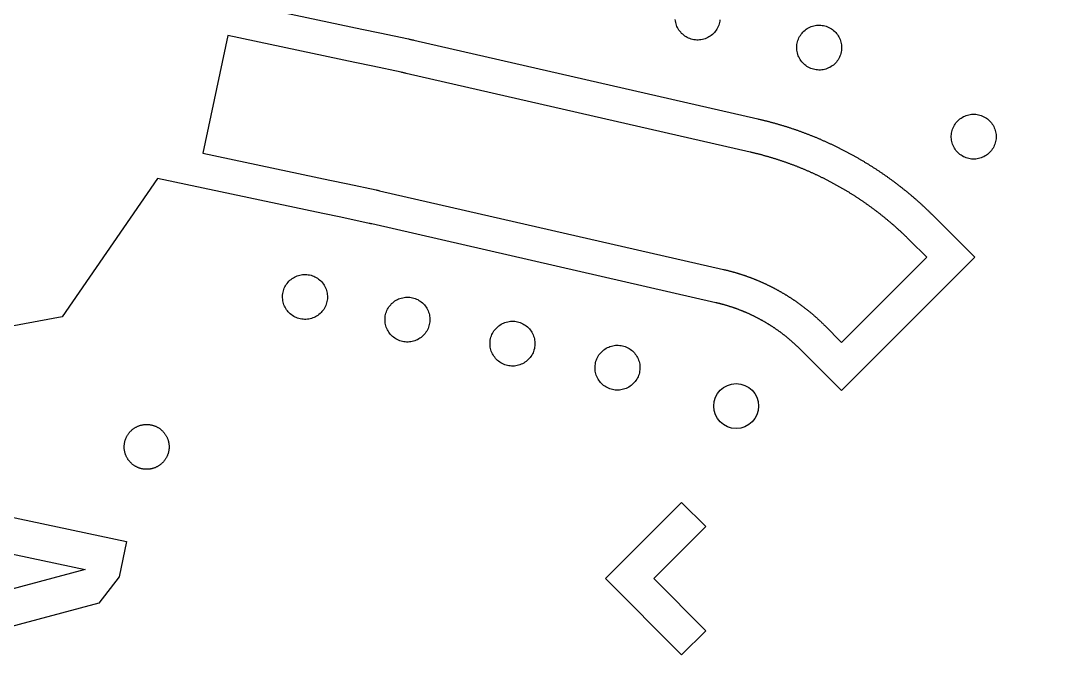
# Model space of a CAD drawing. Extents: x -16500 to 16500, y -16500 to 38576.
# Drawn here: x -10753 to -5028, y -478 to 3108 of the extents above; entities that cross this region are included whole.
import ezdxf

# ---------------------------------------------------------------- set-up
doc = ezdxf.new("R2010")
doc.units = 0
doc.header["$MEASUREMENT"] = 0
doc.layers.add('Top', color=1, linetype='Continuous')
doc.layers.add('Vias', color=60, linetype='Continuous')

msp = doc.modelspace()

# ---------------------------------------------------------------- linework, layer by layer
at = {"layer": 'Top', "linetype": 'Continuous'}
for points in [[(-5291.342, 9164.874), (-8626.704, 12500.234), (-12500.234, 8626.703), (-9290.551, 5417.021), (-13700.786, 6354.445), (-14839.727, 996.153), (-10392.695, 50.907), (-14945.686, -1169.063), (-13527.876, -6460.405), (-9164.874, -5291.342), (-12500.235, -8626.702), (-8626.705, -12500.234), (-5417.021, -9290.551), (-6354.445, -13700.786), (-996.153, -14839.727), (-50.907, -10392.695)], [(-5040.676, 9002.117), (-5233.862, 8950.353), (-5417.146, 9007.834), (-8626.704, 12217.392), (-12217.392, 8626.703), (-9007.833, 5417.146), (-9106.927, 5173.522), (-13546.739, 6117.234), (-14602.515, 1150.2), (-10162.703, 206.489), (-10204.285, 10.859), (-10316.4, -135.705), (-14700.737, -1310.485), (-13386.454, -6215.456), (-9002.117, -5040.676), (-8950.353, -5233.862), (-9007.834, -5417.145), (-12217.392, -8626.702), (-8626.704, -12217.391), (-5417.146, -9007.834), (-5173.522, -9106.927), (-6117.234, -13546.739), (-1150.2, -14602.515), (-206.489, -10162.703)]]:
    msp.add_lwpolyline(points, dxfattribs=at)
at = {"layer": 'Top'}
for points in [[(-11182.356, 5028.867), (-9942.284, 4176.589), (-9771.628, 3255.815), (-8851.717, 3060.282)], [(-8851.717, 3060.281), (-8751.717, 3039.026), (-8593.112, 3005.313), (-8589.267, 3004.492), (-8585.424, 3003.663), (-8581.582, 3002.827), (-8577.742, 3001.984), (-8573.904, 3001.133), (-8570.067, 3000.274), (-8566.232, 2999.408), (-8562.398, 2998.535), (-6646.327, 2560.049), (-6642.405, 2559.148), (-6638.484, 2558.238), (-6634.566, 2557.321), (-6630.649, 2556.396), (-6626.735, 2555.463), (-6622.822, 2554.523), (-6618.911, 2553.574), (-6615.002, 2552.618), (-6611.094, 2551.654), (-6607.189, 2550.683), (-6603.286, 2549.703), (-6599.384, 2548.716), (-6595.485, 2547.721), (-6591.588, 2546.719), (-6587.692, 2545.708), (-6583.799, 2544.69), (-6579.907, 2543.664), (-6576.018, 2542.631), (-6572.131, 2541.589), (-6568.246, 2540.54), (-6564.362, 2539.483), (-6560.481, 2538.419), (-6556.603, 2537.347), (-6552.726, 2536.267), (-6548.851, 2535.179), (-6544.979, 2534.084), (-6541.109, 2532.981), (-6537.241, 2531.87), (-6533.375, 2530.752), (-6529.511, 2529.626), (-6525.65, 2528.492), (-6521.791, 2527.351), (-6517.934, 2526.202), (-6514.08, 2525.045), (-6510.227, 2523.88), (-6506.377, 2522.708), (-6502.53, 2521.529), (-6498.685, 2520.341), (-6494.842, 2519.146), (-6491.001, 2517.944), (-6487.163, 2516.734), (-6483.328, 2515.516), (-6479.495, 2514.29), (-6475.664, 2513.057), (-6471.835, 2511.816), (-6468.01, 2510.568), (-6464.186, 2509.312), (-6460.365, 2508.049), (-6456.547, 2506.778), (-6452.731, 2505.499), (-6448.918, 2504.213), (-6445.107, 2502.919), (-6441.299, 2501.617), (-6437.494, 2500.308), (-6433.691, 2498.992), (-6429.891, 2497.668), (-6426.093, 2496.336), (-6422.298, 2494.997), (-6418.506, 2493.65), (-6414.716, 2492.296), (-6410.929, 2490.934), (-6407.145, 2489.565), (-6403.364, 2488.188), (-6399.585, 2486.804), (-6395.809, 2485.412), (-6392.036, 2484.012), (-6388.265, 2482.605), (-6384.498, 2481.191), (-6380.733, 2479.769), (-6376.971, 2478.34), (-6373.212, 2476.903), (-6369.456, 2475.459), (-6365.702, 2474.007), (-6361.952, 2472.548), (-6358.204, 2471.081), (-6354.459, 2469.607), (-6350.718, 2468.126), (-6346.979, 2466.637), (-6343.243, 2465.141), (-6339.51, 2463.637), (-6335.781, 2462.126), (-6332.054, 2460.607), (-6328.33, 2459.081), (-6324.609, 2457.548), (-6320.892, 2456.007), (-6317.177, 2454.459), (-6313.465, 2452.903), (-6309.757, 2451.34), (-6306.052, 2449.77), (-6302.349, 2448.192), (-6298.65, 2446.607), (-6294.954, 2445.015), (-6291.262, 2443.415), (-6287.572, 2441.808), (-6283.886, 2440.194), (-6280.203, 2438.572), (-6276.523, 2436.943), (-6272.846, 2435.307), (-6269.173, 2433.663), (-6265.503, 2432.012), (-6261.836, 2430.354), (-6258.172, 2428.688), (-6254.512, 2427.016), (-6250.855, 2425.336), (-6247.202, 2423.648), (-6243.552, 2421.954), (-6239.905, 2420.252), (-6236.261, 2418.543), (-6232.621, 2416.827), (-6228.985, 2415.103), (-6225.352, 2413.372), (-6221.722, 2411.634), (-6218.096, 2409.889), (-6214.473, 2408.137), (-6210.854, 2406.377), (-6207.238, 2404.61), (-6203.626, 2402.836), (-6200.017, 2401.055), (-6196.412, 2399.267), (-6192.81, 2397.472), (-6189.212, 2395.669), (-6185.618, 2393.859), (-6182.027, 2392.042), (-6178.44, 2390.218), (-6174.856, 2388.387), (-6171.276, 2386.549), (-6167.7, 2384.704), (-6164.127, 2382.851), (-6160.558, 2380.991), (-6156.993, 2379.125), (-6153.431, 2377.251), (-6149.874, 2375.37), (-6146.32, 2373.482), (-6142.769, 2371.587), (-6139.223, 2369.685), (-6135.68, 2367.776), (-6132.141, 2365.86), (-6128.606, 2363.937), (-6125.075, 2362.007), (-6121.547, 2360.07), (-6118.024, 2358.126), (-6114.504, 2356.175), (-6110.988, 2354.216), (-6107.476, 2352.251), (-6103.968, 2350.279), (-6100.464, 2348.3), (-6096.964, 2346.314), (-6093.468, 2344.321), (-6089.976, 2342.321), (-6086.488, 2340.314), (-6083.003, 2338.3), (-6079.523, 2336.28), (-6076.047, 2334.252), (-6072.575, 2332.218), (-6069.107, 2330.176), (-6065.643, 2328.128), (-6062.183, 2326.073), (-6058.727, 2324.011), (-6055.275, 2321.942), (-6051.827, 2319.866), (-6048.384, 2317.783), (-6044.944, 2315.694), (-6041.509, 2313.597), (-6038.078, 2311.494), (-6034.651, 2309.384), (-6031.229, 2307.268), (-6027.81, 2305.144), (-6024.396, 2303.014), (-6020.986, 2300.877), (-6017.58, 2298.733), (-6014.179, 2296.582), (-6010.782, 2294.425), (-6007.389, 2292.261), (-6004, 2290.09), (-6000.616, 2287.912), (-5997.236, 2285.728), (-5993.86, 2283.537), (-5990.489, 2281.339), (-5987.122, 2279.134), (-5983.76, 2276.923), (-5980.402, 2274.706), (-5977.048, 2272.481), (-5973.699, 2270.25), (-5970.354, 2268.012), (-5967.014, 2265.768), (-5963.678, 2263.517), (-5960.347, 2261.259), (-5957.02, 2258.995), (-5953.697, 2256.724), (-5950.379, 2254.446), (-5947.066, 2252.162), (-5943.757, 2249.871), (-5940.453, 2247.574), (-5937.153, 2245.27), (-5933.858, 2242.96), (-5930.568, 2240.643), (-5927.282, 2238.319), (-5924.001, 2235.989), (-5920.724, 2233.653), (-5917.452, 2231.31), (-5914.185, 2228.96), (-5910.922, 2226.604), (-5907.665, 2224.242), (-5904.411, 2221.873), (-5901.163, 2219.498), (-5897.919, 2217.116), (-5894.68, 2214.727), (-5891.446, 2212.333), (-5888.216, 2209.932), (-5884.992, 2207.524), (-5881.772, 2205.11), (-5878.556, 2202.69), (-5875.346, 2200.263), (-5872.141, 2197.83), (-5868.94, 2195.39), (-5865.744, 2192.945), (-5862.553, 2190.492), (-5859.367, 2188.034), (-5856.186, 2185.569), (-5853.01, 2183.098), (-5849.838, 2180.62), (-5846.672, 2178.137), (-5843.511, 2175.646), (-5840.354, 2173.15), (-5837.203, 2170.648), (-5834.056, 2168.139), (-5830.914, 2165.624), (-5827.778, 2163.102), (-5824.646, 2160.575), (-5821.52, 2158.041), (-5818.398, 2155.501), (-5815.282, 2152.955), (-5812.17, 2150.402), (-5809.064, 2147.844), (-5805.963, 2145.279), (-5802.867, 2142.708), (-5799.776, 2140.131), (-5796.69, 2137.548), (-5793.609, 2134.958), (-5790.534, 2132.363), (-5787.463, 2129.761), (-5784.398, 2127.154), (-5781.338, 2124.54), (-5778.283, 2121.92), (-5775.234, 2119.294), (-5772.189, 2116.663), (-5769.15, 2114.025), (-5766.116, 2111.381), (-5763.088, 2108.731), (-5760.064, 2106.075), (-5757.046, 2103.412), (-5754.034, 2100.744), (-5751.026, 2098.07), (-5748.024, 2095.39), (-5745.027, 2092.705), (-5742.036, 2090.013), (-5739.049, 2087.315), (-5736.069, 2084.611), (-5733.093, 2081.901), (-5730.123, 2079.186), (-5727.159, 2076.464), (-5724.2, 2073.737), (-5721.246, 2071.004), (-5718.297, 2068.265), (-5715.355, 2065.52), (-5712.417, 2062.769), (-5709.485, 2060.012), (-5706.559, 2057.25), (-5703.638, 2054.481), (-5700.722, 2051.707), (-5697.813, 2048.927), (-5694.908, 2046.142), (-5692.009, 2043.35), (-5689.116, 2040.553), (-5686.228, 2037.75), (-5683.346, 2034.942), (-5680.47, 2032.127), (-5677.599, 2029.307), (-5674.733, 2026.481), (-5671.874, 2023.65), (-5669.019, 2020.813), (-5666.171, 2017.97), (-5571.413, 1923.212), (-5571.413, 1923.212), (-5437.416, 1789.215), (-6179.879, 1046.753), (-6314.229, 1181.103), (-6314.229, 1181.103), (-6408.633, 1275.508), (-6410.607, 1277.476), (-6412.587, 1279.439), (-6414.572, 1281.396), (-6416.563, 1283.348), (-6418.56, 1285.294), (-6420.562, 1287.234), (-6422.569, 1289.168), (-6424.582, 1291.097), (-6426.601, 1293.019), (-6428.625, 1294.936), (-6430.655, 1296.848), (-6432.69, 1298.753), (-6434.73, 1300.653), (-6436.776, 1302.546), (-6438.827, 1304.434), (-6440.884, 1306.316), (-6442.946, 1308.192), (-6445.014, 1310.063), (-6447.086, 1311.927), (-6449.164, 1313.785), (-6451.248, 1315.638), (-6453.337, 1317.484), (-6455.431, 1319.325), (-6457.53, 1321.159), (-6459.634, 1322.988), (-6461.744, 1324.81), (-6463.859, 1326.627), (-6465.979, 1328.437), (-6468.104, 1330.241), (-6470.234, 1332.039), (-6472.37, 1333.832), (-6474.51, 1335.618), (-6476.656, 1337.397), (-6478.807, 1339.171), (-6480.963, 1340.939), (-6483.124, 1342.7), (-6485.29, 1344.455), (-6487.461, 1346.204), (-6489.637, 1347.947), (-6491.817, 1349.684), (-6494.003, 1351.414), (-6496.194, 1353.138), (-6498.39, 1354.856), (-6500.59, 1356.567), (-6502.796, 1358.273), (-6505.006, 1359.971), (-6507.222, 1361.664), (-6509.442, 1363.35), (-6511.666, 1365.03), (-6513.896, 1366.704), (-6516.131, 1368.371), (-6518.37, 1370.031), (-6520.614, 1371.686), (-6522.862, 1373.334), (-6525.116, 1374.975), (-6527.374, 1376.61), (-6529.636, 1378.239), (-6531.904, 1379.861), (-6534.176, 1381.476), (-6536.452, 1383.085), (-6538.734, 1384.688), (-6541.019, 1386.284), (-6543.31, 1387.873), (-6545.605, 1389.456), (-6547.904, 1391.033), (-6550.208, 1392.603), (-6552.516, 1394.166), (-6554.829, 1395.722), (-6557.146, 1397.272), (-6559.468, 1398.816), (-6561.794, 1400.352), (-6564.124, 1401.882), (-6566.459, 1403.406), (-6568.798, 1404.922), (-6571.142, 1406.432), (-6573.49, 1407.936), (-6575.842, 1409.432), (-6578.198, 1410.922), (-6580.559, 1412.405), (-6582.923, 1413.881), (-6585.293, 1415.351), (-6587.666, 1416.814), (-6590.043, 1418.27), (-6592.425, 1419.719), (-6594.81, 1421.161), (-6597.2, 1422.597), (-6599.594, 1424.026), (-6601.992, 1425.447), (-6604.394, 1426.862), (-6606.8, 1428.27), (-6609.21, 1429.672), (-6611.625, 1431.066), (-6614.043, 1432.453), (-6616.465, 1433.834), (-6618.891, 1435.208), (-6621.32, 1436.574), (-6623.754, 1437.934), (-6626.192, 1439.287), (-6628.633, 1440.632), (-6631.079, 1441.971), (-6633.528, 1443.303), (-6635.981, 1444.628), (-6638.438, 1445.945), (-6640.898, 1447.256), (-6643.362, 1448.56), (-6645.83, 1449.856), (-6648.302, 1451.146), (-6650.777, 1452.428), (-6653.256, 1453.704), (-6655.739, 1454.972), (-6658.225, 1456.233), (-6660.715, 1457.487), (-6663.208, 1458.734), (-6665.705, 1459.974), (-6668.206, 1461.207), (-6670.71, 1462.432), (-6673.217, 1463.65), (-6675.728, 1464.862), (-6678.243, 1466.066), (-6680.761, 1467.262), (-6683.282, 1468.452), (-6685.807, 1469.634), (-6688.335, 1470.81), (-6690.866, 1471.977), (-6693.401, 1473.138), (-6695.939, 1474.292), (-6698.48, 1475.438), (-6701.025, 1476.577), (-6703.573, 1477.708), (-6706.124, 1478.833), (-6708.678, 1479.95), (-6711.235, 1481.059), (-6713.796, 1482.162), (-6716.36, 1483.257), (-6718.927, 1484.345), (-6721.497, 1485.425), (-6724.07, 1486.498), (-6726.646, 1487.564), (-6729.225, 1488.622), (-6731.807, 1489.673), (-6734.392, 1490.716), (-6736.98, 1491.753), (-6739.572, 1492.781), (-6742.166, 1493.803), (-6744.762, 1494.817), (-6747.362, 1495.823), (-6749.965, 1496.822), (-6752.57, 1497.814), (-6755.179, 1498.798), (-6757.79, 1499.775), (-6760.404, 1500.744), (-6763.021, 1501.705), (-6765.64, 1502.66), (-6768.262, 1503.606), (-6770.887, 1504.546), (-6773.515, 1505.477), (-6776.145, 1506.402), (-6778.777, 1507.318), (-6781.413, 1508.228), (-6784.051, 1509.129), (-6786.691, 1510.023), (-6789.335, 1510.91), (-6791.98, 1511.789), (-6794.628, 1512.66), (-6797.279, 1513.524), (-6799.932, 1514.38), (-6802.588, 1515.229), (-6805.246, 1516.07), (-6807.906, 1516.903), (-6810.569, 1517.729), (-6813.234, 1518.547), (-6815.901, 1519.358), (-6818.571, 1520.161), (-6821.243, 1520.956), (-6823.917, 1521.744), (-6826.593, 1522.524), (-6829.272, 1523.296), (-6831.953, 1524.061), (-6834.636, 1524.818), (-6837.321, 1525.568), (-6840.009, 1526.309), (-6842.698, 1527.043), (-6845.39, 1527.77), (-6848.083, 1528.488), (-6850.779, 1529.199), (-6853.477, 1529.902), (-6856.176, 1530.598), (-6858.878, 1531.286), (-6861.582, 1531.966), (-6864.287, 1532.638), (-6866.995, 1533.303), (-6869.704, 1533.959), (-6872.415, 1534.608), (-6875.128, 1535.25), (-6877.843, 1535.883), (-6880.56, 1536.509), (-8796.632, 1974.995), (-8799.585, 1975.666), (-8802.541, 1976.328), (-8805.498, 1976.98), (-8808.458, 1977.624), (-8811.42, 1978.258), (-8970.025, 2011.971), (-9070.025, 2033.227), (-9989.936, 2228.76), (-10520.35, 1457.003), (-11999.864, 1182.791)], [(-8891.221, 2874.434), (-9598.421, 3024.754), (-9737.722, 2369.395), (-9030.522, 2219.075), (-8930.521, 2197.819), (-8771.917, 2164.106), (-8768.967, 2163.475), (-8766.02, 2162.837), (-8763.074, 2162.191), (-8760.13, 2161.537), (-8757.187, 2160.876), (-8754.246, 2160.207), (-6838.175, 1721.721), (-6835.202, 1721.037), (-6832.23, 1720.344), (-6829.261, 1719.644), (-6826.293, 1718.937), (-6823.327, 1718.221), (-6820.363, 1717.498), (-6817.401, 1716.766), (-6814.441, 1716.028), (-6811.483, 1715.281), (-6808.527, 1714.527), (-6805.573, 1713.764), (-6802.621, 1712.995), (-6799.67, 1712.217), (-6796.722, 1711.432), (-6793.776, 1710.639), (-6790.832, 1709.838), (-6787.89, 1709.03), (-6784.951, 1708.213), (-6782.013, 1707.39), (-6779.078, 1706.558), (-6776.144, 1705.719), (-6773.213, 1704.872), (-6770.285, 1704.018), (-6767.358, 1703.155), (-6764.434, 1702.285), (-6761.512, 1701.408), (-6758.592, 1700.523), (-6755.675, 1699.63), (-6752.76, 1698.729), (-6749.847, 1697.821), (-6746.937, 1696.906), (-6744.029, 1695.982), (-6741.124, 1695.051), (-6738.221, 1694.113), (-6735.32, 1693.167), (-6732.422, 1692.213), (-6729.527, 1691.251), (-6726.634, 1690.283), (-6723.743, 1689.306), (-6720.855, 1688.322), (-6717.97, 1687.33), (-6715.087, 1686.331), (-6712.207, 1685.325), (-6709.33, 1684.31), (-6706.455, 1683.289), (-6703.583, 1682.259), (-6700.714, 1681.222), (-6697.847, 1680.178), (-6694.983, 1679.126), (-6692.122, 1678.067), (-6689.264, 1677), (-6686.409, 1675.926), (-6683.556, 1674.844), (-6680.706, 1673.755), (-6677.859, 1672.658), (-6675.015, 1671.554), (-6672.174, 1670.442), (-6669.335, 1669.323), (-6666.5, 1668.197), (-6663.668, 1667.063), (-6660.838, 1665.922), (-6658.012, 1664.773), (-6655.189, 1663.617), (-6652.368, 1662.453), (-6649.551, 1661.282), (-6646.737, 1660.104), (-6643.926, 1658.918), (-6641.118, 1657.726), (-6638.313, 1656.525), (-6635.511, 1655.318), (-6632.712, 1654.103), (-6629.917, 1652.88), (-6627.125, 1651.651), (-6624.336, 1650.414), (-6621.55, 1649.169), (-6618.768, 1647.918), (-6615.989, 1646.659), (-6613.213, 1645.393), (-6610.441, 1644.12), (-6607.671, 1642.839), (-6604.906, 1641.551), (-6602.143, 1640.256), (-6599.384, 1638.954), (-6596.629, 1637.644), (-6593.877, 1636.327), (-6591.128, 1635.003), (-6588.383, 1633.672), (-6585.641, 1632.334), (-6582.903, 1630.988), (-6580.168, 1629.636), (-6577.437, 1628.276), (-6574.71, 1626.909), (-6571.986, 1625.535), (-6569.265, 1624.153), (-6566.549, 1622.765), (-6563.835, 1621.37), (-6561.126, 1619.967), (-6558.42, 1618.557), (-6555.718, 1617.141), (-6553.02, 1615.717), (-6550.326, 1614.286), (-6547.635, 1612.848), (-6544.948, 1611.403), (-6542.264, 1609.951), (-6539.585, 1608.492), (-6536.909, 1607.026), (-6534.238, 1605.553), (-6531.57, 1604.073), (-6528.906, 1602.586), (-6526.246, 1601.092), (-6523.59, 1599.591), (-6520.937, 1598.083), (-6518.289, 1596.568), (-6515.645, 1595.046), (-6513.004, 1593.517), (-6510.368, 1591.982), (-6507.736, 1590.439), (-6505.108, 1588.89), (-6502.484, 1587.334), (-6499.864, 1585.77), (-6497.248, 1584.2), (-6494.636, 1582.624), (-6492.028, 1581.04), (-6489.425, 1579.449), (-6486.825, 1577.852), (-6484.23, 1576.248), (-6481.639, 1574.637), (-6479.052, 1573.019), (-6476.47, 1571.395), (-6473.892, 1569.764), (-6471.318, 1568.126), (-6468.748, 1566.481), (-6466.183, 1564.83), (-6463.622, 1563.172), (-6461.065, 1561.507), (-6458.513, 1559.835), (-6455.965, 1558.157), (-6453.421, 1556.472), (-6450.882, 1554.781), (-6448.348, 1553.083), (-6445.818, 1551.378), (-6443.292, 1549.666), (-6440.771, 1547.948), (-6438.254, 1546.224), (-6435.742, 1544.492), (-6433.234, 1542.755), (-6430.731, 1541.01), (-6428.233, 1539.259), (-6425.739, 1537.502), (-6423.249, 1535.738), (-6420.765, 1533.968), (-6418.285, 1532.191), (-6415.809, 1530.407), (-6413.339, 1528.617), (-6410.873, 1526.821), (-6408.411, 1525.018), (-6405.955, 1523.209), (-6403.503, 1521.393), (-6401.056, 1519.571), (-6398.614, 1517.742), (-6396.176, 1515.907), (-6393.744, 1514.066), (-6391.316, 1512.219), (-6388.893, 1510.365), (-6386.475, 1508.504), (-6384.062, 1506.637), (-6381.653, 1504.764), (-6379.25, 1502.885), (-6376.851, 1501), (-6374.458, 1499.108), (-6372.069, 1497.21), (-6369.686, 1495.305), (-6367.307, 1493.395), (-6364.934, 1491.478), (-6362.565, 1489.555), (-6360.202, 1487.626), (-6357.843, 1485.69), (-6355.49, 1483.749), (-6353.141, 1481.801), (-6350.798, 1479.847), (-6348.46, 1477.887), (-6346.127, 1475.921), (-6343.8, 1473.949), (-6341.477, 1471.97), (-6339.16, 1469.986), (-6336.847, 1467.996), (-6334.54, 1465.999), (-6332.239, 1463.996), (-6329.942, 1461.988), (-6327.651, 1459.973), (-6325.365, 1457.953), (-6323.084, 1455.926), (-6320.809, 1453.894), (-6318.539, 1451.855), (-6316.275, 1449.811), (-6314.015, 1447.761), (-6311.761, 1445.704), (-6309.513, 1443.642), (-6307.27, 1441.574), (-6305.032, 1439.5), (-6302.8, 1437.421), (-6300.573, 1435.335), (-6298.352, 1433.244), (-6296.136, 1431.147), (-6293.926, 1429.044), (-6291.721, 1426.935), (-6289.522, 1424.82), (-6287.328, 1422.7), (-6285.14, 1420.574), (-6282.957, 1418.442), (-6280.78, 1416.305), (-6278.609, 1414.162), (-6276.443, 1412.013), (-6274.283, 1409.858), (-6179.878, 1315.454), (-5706.117, 1789.215), (-5800.521, 1883.62), (-5803.237, 1886.33), (-5805.959, 1889.035), (-5808.687, 1891.734), (-5811.42, 1894.428), (-5814.159, 1897.115), (-5816.903, 1899.797), (-5819.653, 1902.473), (-5822.409, 1905.144), (-5825.17, 1907.809), (-5827.936, 1910.468), (-5830.709, 1913.121), (-5833.486, 1915.768), (-5836.27, 1918.409), (-5839.059, 1921.045), (-5841.853, 1923.675), (-5844.653, 1926.299), (-5847.458, 1928.917), (-5850.269, 1931.529), (-5853.085, 1934.136), (-5855.907, 1936.736), (-5858.734, 1939.331), (-5861.567, 1941.919), (-5864.405, 1944.502), (-5867.248, 1947.079), (-5870.097, 1949.65), (-5872.951, 1952.215), (-5875.81, 1954.773), (-5878.675, 1957.326), (-5881.545, 1959.873), (-5884.421, 1962.414), (-5887.301, 1964.949), (-5890.187, 1967.478), (-5893.079, 1970.001), (-5895.975, 1972.518), (-5898.877, 1975.028), (-5901.784, 1977.533), (-5904.697, 1980.031), (-5907.614, 1982.524), (-5910.537, 1985.01), (-5913.465, 1987.49), (-5916.398, 1989.964), (-5919.336, 1992.432), (-5922.28, 1994.894), (-5925.228, 1997.35), (-5928.182, 1999.799), (-5931.141, 2002.243), (-5934.105, 2004.68), (-5937.074, 2007.111), (-5940.048, 2009.535), (-5943.027, 2011.954), (-5946.012, 2014.366), (-5949.001, 2016.772), (-5951.995, 2019.172), (-5954.994, 2021.565), (-5957.999, 2023.952), (-5961.008, 2026.333), (-5964.022, 2028.708), (-5967.041, 2031.076), (-5970.066, 2033.438), (-5973.095, 2035.794), (-5976.129, 2038.143), (-5979.168, 2040.486), (-5982.211, 2042.823), (-5985.26, 2045.153), (-5988.314, 2047.477), (-5991.372, 2049.794), (-5994.435, 2052.105), (-5997.503, 2054.41), (-6000.576, 2056.708), (-6003.654, 2059), (-6006.737, 2061.285), (-6009.824, 2063.564), (-6012.916, 2065.836), (-6016.013, 2068.102), (-6019.114, 2070.362), (-6022.22, 2072.615), (-6025.331, 2074.861), (-6028.447, 2077.101), (-6031.567, 2079.335), (-6034.692, 2081.562), (-6037.822, 2083.782), (-6040.956, 2085.996), (-6044.095, 2088.203), (-6047.238, 2090.404), (-6050.386, 2092.598), (-6053.539, 2094.785), (-6056.696, 2096.966), (-6059.858, 2099.141), (-6063.024, 2101.308), (-6066.195, 2103.47), (-6069.37, 2105.624), (-6072.55, 2107.772), (-6075.734, 2109.913), (-6078.923, 2112.048), (-6082.116, 2114.175), (-6085.314, 2116.297), (-6088.516, 2118.411), (-6091.723, 2120.519), (-6094.934, 2122.62), (-6098.149, 2124.714), (-6101.369, 2126.802), (-6104.593, 2128.883), (-6107.821, 2130.957), (-6111.054, 2133.024), (-6114.291, 2135.085), (-6117.532, 2137.138), (-6120.778, 2139.185), (-6124.028, 2141.226), (-6127.282, 2143.259), (-6130.54, 2145.286), (-6133.803, 2147.306), (-6137.07, 2149.319), (-6140.341, 2151.325), (-6143.616, 2153.324), (-6146.895, 2155.316), (-6150.179, 2157.302), (-6153.467, 2159.281), (-6156.759, 2161.253), (-6160.055, 2163.218), (-6163.355, 2165.176), (-6166.659, 2167.127), (-6169.967, 2169.071), (-6173.279, 2171.008), (-6176.596, 2172.939), (-6179.916, 2174.862), (-6183.24, 2176.779), (-6186.569, 2178.688), (-6189.901, 2180.591), (-6193.237, 2182.486), (-6196.578, 2184.375), (-6199.922, 2186.257), (-6203.27, 2188.131), (-6206.622, 2189.999), (-6209.978, 2191.86), (-6213.338, 2193.713), (-6216.702, 2195.56), (-6220.069, 2197.399), (-6223.441, 2199.232), (-6226.816, 2201.057), (-6230.195, 2202.876), (-6233.578, 2204.687), (-6236.964, 2206.491), (-6240.355, 2208.288), (-6243.749, 2210.078), (-6247.147, 2211.861), (-6250.548, 2213.637), (-6253.954, 2215.406), (-6257.363, 2217.167), (-6260.775, 2218.922), (-6264.192, 2220.669), (-6267.612, 2222.409), (-6271.035, 2224.142), (-6274.463, 2225.868), (-6277.893, 2227.587), (-6281.328, 2229.298), (-6284.766, 2231.003), (-6288.207, 2232.7), (-6291.652, 2234.39), (-6295.101, 2236.072), (-6298.553, 2237.748), (-6302.009, 2239.416), (-6305.468, 2241.077), (-6308.93, 2242.731), (-6312.396, 2244.377), (-6315.866, 2246.017), (-6319.339, 2247.649), (-6322.815, 2249.274), (-6326.295, 2250.891), (-6329.778, 2252.501), (-6333.264, 2254.104), (-6336.754, 2255.7), (-6340.247, 2257.288), (-6343.743, 2258.869), (-6347.243, 2260.443), (-6350.746, 2262.01), (-6354.252, 2263.569), (-6357.762, 2265.12), (-6361.275, 2266.665), (-6364.79, 2268.202), (-6368.31, 2269.731), (-6371.832, 2271.254), (-6375.358, 2272.769), (-6378.886, 2274.276), (-6382.418, 2275.777), (-6385.953, 2277.269), (-6389.491, 2278.755), (-6393.032, 2280.233), (-6396.577, 2281.703), (-6400.124, 2283.167), (-6403.674, 2284.622), (-6407.228, 2286.071), (-6410.784, 2287.512), (-6414.343, 2288.945), (-6417.906, 2290.371), (-6421.471, 2291.79), (-6425.04, 2293.201), (-6428.611, 2294.605), (-6432.185, 2296.001), (-6435.762, 2297.389), (-6439.342, 2298.771), (-6442.925, 2300.144), (-6446.511, 2301.511), (-6450.1, 2302.869), (-6453.691, 2304.221), (-6457.285, 2305.564), (-6460.883, 2306.9), (-6464.482, 2308.229), (-6468.085, 2309.55), (-6471.69, 2310.864), (-6475.299, 2312.17), (-6478.909, 2313.468), (-6482.523, 2314.759), (-6486.139, 2316.043), (-6489.758, 2317.319), (-6493.38, 2318.587), (-6497.004, 2319.848), (-6500.631, 2321.101), (-6504.26, 2322.346), (-6507.892, 2323.584), (-6511.527, 2324.814), (-6515.164, 2326.037), (-6518.804, 2327.252), (-6522.446, 2328.46), (-6526.091, 2329.66), (-6529.739, 2330.852), (-6533.388, 2332.037), (-6537.041, 2333.214), (-6540.695, 2334.383), (-6544.353, 2335.545), (-6548.012, 2336.699), (-6551.674, 2337.845), (-6555.339, 2338.984), (-6559.005, 2340.115), (-6562.674, 2341.238), (-6566.346, 2342.354), (-6570.02, 2343.462), (-6573.696, 2344.562), (-6577.374, 2345.655), (-6581.055, 2346.74), (-6584.738, 2347.817), (-6588.423, 2348.887), (-6592.11, 2349.949), (-6595.8, 2351.003), (-6599.492, 2352.05), (-6603.186, 2353.088), (-6606.882, 2354.119), (-6610.58, 2355.142), (-6614.28, 2356.158), (-6617.983, 2357.166), (-6621.688, 2358.166), (-6625.394, 2359.158), (-6629.103, 2360.143), (-6632.814, 2361.119), (-6636.527, 2362.088), (-6640.242, 2363.05), (-6643.959, 2364.003), (-6647.678, 2364.949), (-6651.398, 2365.887), (-6655.121, 2366.817), (-6658.846, 2367.739), (-6662.573, 2368.654), (-6666.301, 2369.561), (-6670.032, 2370.46), (-6673.764, 2371.351), (-6677.498, 2372.234), (-6681.234, 2373.11), (-6684.972, 2373.977), (-6688.712, 2374.837), (-8604.783, 2813.323), (-8608.754, 2814.227), (-8612.726, 2815.122), (-8616.7, 2816.008), (-8620.676, 2816.886), (-8624.654, 2817.754), (-8628.634, 2818.614), (-8632.616, 2819.465), (-8791.221, 2853.178), (-8891.221, 2874.433)]]:
    msp.add_lwpolyline(points, dxfattribs=at)
msp.add_lwpolyline([(-7071.068, -424.264), (-7495.332, 0), (-7071.068, 424.264), (-6936.718, 289.914), (-7226.631, 0), (-6936.718, -289.914)], close=True, dxfattribs=at)
at = {"layer": 'Vias'}
msp.add_lwpolyline([(-6857.842, 3111.805), (-6858.866, 3104.019), (-6860.376, 3096.313), (-6862.367, 3088.717), (-6864.832, 3081.261), (-6867.759, 3073.975), (-6871.139, 3066.886), (-6874.957, 3060.024), (-6879.198, 3053.415), (-6883.846, 3047.086), (-6888.882, 3041.061), (-6894.286, 3035.364), (-6900.038, 3030.017), (-6906.114, 3025.042), (-6912.49, 3020.459), (-6919.141, 3016.285), (-6926.042, 3012.537), (-6933.164, 3009.229), (-6940.48, 3006.375), (-6947.96, 3003.986), (-6955.576, 3002.072), (-6963.297, 3000.64), (-6971.092, 2999.695), (-6978.932, 2999.242), (-6986.785, 2999.281), (-6994.619, 2999.814), (-7002.405, 3000.838), (-7010.111, 3002.348), (-7017.707, 3004.339), (-7025.163, 3006.804), (-7032.45, 3009.732), (-7039.538, 3013.111), (-7046.4, 3016.929), (-7053.009, 3021.17), (-7059.338, 3025.818), (-7065.364, 3030.854), (-7071.061, 3036.258), (-7076.407, 3042.01), (-7081.382, 3048.086), (-7085.965, 3054.462), (-7090.139, 3061.113), (-7093.888, 3068.014), (-7097.195, 3075.136), (-7100.049, 3082.452), (-7102.438, 3089.932), (-7104.352, 3097.548), (-7105.784, 3105.269), (-7106.729, 3113.065)], dxfattribs=at)
for points in [[(-6306.125, 2831.976), (-6313.972, 2832.29), (-6321.783, 2833.096), (-6329.528, 2834.391), (-6337.177, 2836.171), (-6344.698, 2838.426), (-6352.064, 2841.15), (-6359.243, 2844.331), (-6366.209, 2847.956), (-6372.933, 2852.011), (-6379.39, 2856.481), (-6385.553, 2861.347), (-6391.398, 2866.591), (-6396.903, 2872.191), (-6402.045, 2878.126), (-6406.804, 2884.372), (-6411.162, 2890.905), (-6415.101, 2897.698), (-6418.606, 2904.726), (-6421.662, 2911.959), (-6424.258, 2919.37), (-6426.384, 2926.93), (-6428.031, 2934.608), (-6429.192, 2942.374), (-6429.864, 2950.198), (-6430.043, 2958.049), (-6429.729, 2965.895), (-6428.922, 2973.706), (-6427.627, 2981.451), (-6425.848, 2989.1), (-6423.592, 2996.622), (-6420.869, 3003.987), (-6417.688, 3011.166), (-6414.063, 3018.132), (-6410.007, 3024.857), (-6405.538, 3031.313), (-6400.671, 3037.476), (-6395.428, 3043.322), (-6389.827, 3048.826), (-6383.892, 3053.968), (-6377.646, 3058.728), (-6371.114, 3063.085), (-6364.32, 3067.024), (-6357.293, 3070.529), (-6350.059, 3073.585), (-6342.648, 3076.182), (-6335.089, 3078.307), (-6327.411, 3079.954), (-6319.644, 3081.116), (-6311.821, 3081.787), (-6303.97, 3081.966), (-6296.124, 3081.652), (-6288.312, 3080.846), (-6280.567, 3079.55), (-6272.919, 3077.771), (-6265.397, 3075.515), (-6258.032, 3072.792), (-6250.852, 3069.611), (-6243.886, 3065.986), (-6237.162, 3061.93), (-6230.705, 3057.461), (-6224.542, 3052.594), (-6218.697, 3047.351), (-6213.192, 3041.75), (-6208.05, 3035.816), (-6203.291, 3029.569), (-6198.933, 3023.037), (-6194.994, 3016.243), (-6191.49, 3009.216), (-6188.433, 3001.983), (-6185.837, 2994.572), (-6183.711, 2987.012), (-6182.064, 2979.334), (-6180.903, 2971.568), (-6180.231, 2963.744), (-6180.052, 2955.893), (-6180.367, 2948.047), (-6181.173, 2940.236), (-6182.468, 2932.49), (-6184.247, 2924.842), (-6186.503, 2917.32), (-6189.227, 2909.955), (-6192.407, 2902.775), (-6196.033, 2895.809), (-6200.088, 2889.085), (-6204.558, 2882.629), (-6209.424, 2876.465), (-6214.668, 2870.62), (-6220.268, 2865.115), (-6226.203, 2859.973), (-6232.449, 2855.214), (-6238.982, 2850.856), (-6245.775, 2846.917), (-6252.802, 2843.413), (-6260.036, 2840.356), (-6267.447, 2837.76), (-6275.006, 2835.634), (-6282.684, 2833.988), (-6290.451, 2832.826), (-6298.275, 2832.155)], [(-5440.483, 2336.065), (-5448.336, 2336.067), (-5456.173, 2336.562), (-5463.963, 2337.548), (-5471.677, 2339.021), (-5479.282, 2340.975), (-5486.75, 2343.403), (-5494.051, 2346.296), (-5501.155, 2349.641), (-5508.036, 2353.425), (-5514.665, 2357.634), (-5521.017, 2362.251), (-5527.067, 2367.258), (-5532.79, 2372.635), (-5538.164, 2378.36), (-5543.168, 2384.412), (-5547.783, 2390.766), (-5551.989, 2397.397), (-5555.771, 2404.279), (-5559.113, 2411.385), (-5562.002, 2418.687), (-5564.427, 2426.156), (-5566.378, 2433.762), (-5567.848, 2441.476), (-5568.831, 2449.267), (-5569.322, 2457.104), (-5569.321, 2464.957), (-5568.826, 2472.794), (-5567.84, 2480.585), (-5566.367, 2488.298), (-5564.412, 2495.904), (-5561.984, 2503.371), (-5559.092, 2510.672), (-5555.747, 2517.777), (-5551.962, 2524.657), (-5547.753, 2531.287), (-5543.136, 2537.639), (-5538.13, 2543.688), (-5532.753, 2549.411), (-5527.027, 2554.786), (-5520.976, 2559.79), (-5514.622, 2564.404), (-5507.991, 2568.611), (-5501.109, 2572.392), (-5494.003, 2575.734), (-5486.701, 2578.624), (-5479.232, 2581.049), (-5471.625, 2583), (-5463.911, 2584.47), (-5456.121, 2585.452), (-5448.283, 2585.944), (-5440.431, 2585.942), (-5432.593, 2585.447), (-5424.803, 2584.461), (-5417.09, 2582.988), (-5409.484, 2581.034), (-5402.016, 2578.606), (-5394.716, 2575.713), (-5387.611, 2572.368), (-5380.73, 2568.584), (-5374.101, 2564.375), (-5367.749, 2559.758), (-5361.699, 2554.751), (-5355.976, 2549.374), (-5350.602, 2543.649), (-5345.598, 2537.597), (-5340.983, 2531.243), (-5336.777, 2524.612), (-5332.995, 2517.73), (-5329.653, 2510.624), (-5326.764, 2503.322), (-5324.339, 2495.853), (-5322.388, 2488.247), (-5320.918, 2480.533), (-5319.935, 2472.742), (-5319.444, 2464.905), (-5319.446, 2457.052), (-5319.94, 2449.215), (-5320.926, 2441.424), (-5322.399, 2433.711), (-5324.354, 2426.106), (-5326.782, 2418.638), (-5329.674, 2411.337), (-5333.019, 2404.232), (-5336.804, 2397.352), (-5341.013, 2390.722), (-5345.63, 2384.37), (-5350.636, 2378.321), (-5356.013, 2372.598), (-5361.739, 2367.223), (-5367.79, 2362.219), (-5374.144, 2357.605), (-5380.775, 2353.398), (-5387.658, 2349.617), (-5394.764, 2346.275), (-5402.065, 2343.386), (-5409.534, 2340.961), (-5417.141, 2339.009), (-5424.855, 2337.539), (-5432.646, 2336.557)], [(-9171.4, 1443.634), (-9179.242, 1444.045), (-9187.043, 1444.947), (-9194.772, 1446.338), (-9202.398, 1448.211), (-9209.891, 1450.559), (-9217.222, 1453.374), (-9224.362, 1456.642), (-9231.283, 1460.353), (-9237.957, 1464.491), (-9244.358, 1469.04), (-9250.46, 1473.982), (-9256.241, 1479.297), (-9261.676, 1484.965), (-9266.744, 1490.963), (-9271.426, 1497.267), (-9275.703, 1503.853), (-9279.558, 1510.694), (-9282.976, 1517.764), (-9285.943, 1525.035), (-9288.448, 1532.477), (-9290.48, 1540.063), (-9292.032, 1547.76), (-9293.098, 1555.54), (-9293.673, 1563.372), (-9293.755, 1571.224), (-9293.344, 1579.066), (-9292.442, 1586.867), (-9291.051, 1594.595), (-9289.178, 1602.221), (-9286.83, 1609.715), (-9284.016, 1617.046), (-9280.747, 1624.186), (-9277.036, 1631.106), (-9272.898, 1637.78), (-9268.349, 1644.181), (-9263.407, 1650.284), (-9258.092, 1656.064), (-9252.424, 1661.5), (-9246.426, 1666.568), (-9240.122, 1671.25), (-9233.536, 1675.527), (-9226.695, 1679.382), (-9219.625, 1682.8), (-9212.354, 1685.767), (-9204.912, 1688.271), (-9197.327, 1690.304), (-9189.629, 1691.856), (-9181.849, 1692.922), (-9174.017, 1693.497), (-9166.165, 1693.579), (-9158.323, 1693.168), (-9150.522, 1692.265), (-9142.794, 1690.875), (-9135.168, 1689.002), (-9127.674, 1686.653), (-9120.343, 1683.839), (-9113.203, 1680.57), (-9106.283, 1676.86), (-9099.609, 1672.722), (-9093.208, 1668.173), (-9087.105, 1663.231), (-9081.325, 1657.915), (-9075.89, 1652.248), (-9070.821, 1646.25), (-9066.139, 1639.946), (-9061.862, 1633.36), (-9058.007, 1626.518), (-9054.59, 1619.448), (-9051.622, 1612.178), (-9049.118, 1604.735), (-9047.085, 1597.15), (-9045.533, 1589.452), (-9044.467, 1581.672), (-9043.892, 1573.841), (-9043.81, 1565.989), (-9044.221, 1558.147), (-9045.124, 1550.346), (-9046.514, 1542.617), (-9048.387, 1534.991), (-9050.736, 1527.498), (-9053.55, 1520.167), (-9056.819, 1513.027), (-9060.53, 1506.106), (-9064.668, 1499.432), (-9069.216, 1493.032), (-9074.158, 1486.929), (-9079.474, 1481.148), (-9085.141, 1475.713), (-9091.139, 1470.645), (-9097.443, 1465.963), (-9104.029, 1461.686), (-9110.871, 1457.831), (-9117.941, 1454.413), (-9125.211, 1451.446), (-9132.654, 1448.941), (-9140.239, 1446.909), (-9147.937, 1445.357), (-9155.717, 1444.291), (-9163.548, 1443.716)], [(-8594.852, 1317.336), (-8602.705, 1317.376), (-8610.539, 1317.909), (-8618.325, 1318.932), (-8626.031, 1320.443), (-8633.627, 1322.434), (-8641.083, 1324.899), (-8648.369, 1327.826), (-8655.458, 1331.206), (-8662.32, 1335.024), (-8668.929, 1339.265), (-8675.258, 1343.913), (-8681.283, 1348.949), (-8686.981, 1354.353), (-8692.327, 1360.105), (-8697.302, 1366.18), (-8701.885, 1372.557), (-8706.059, 1379.208), (-8709.808, 1386.108), (-8713.115, 1393.231), (-8715.969, 1400.546), (-8718.358, 1408.027), (-8720.272, 1415.643), (-8721.704, 1423.364), (-8722.649, 1431.159), (-8723.103, 1438.999), (-8723.063, 1446.852), (-8722.53, 1454.686), (-8721.506, 1462.472), (-8719.996, 1470.178), (-8718.005, 1477.774), (-8715.54, 1485.23), (-8712.613, 1492.516), (-8709.233, 1499.605), (-8705.415, 1506.467), (-8701.174, 1513.076), (-8696.526, 1519.405), (-8691.49, 1525.43), (-8686.086, 1531.127), (-8680.334, 1536.474), (-8674.258, 1541.449), (-8667.882, 1546.032), (-8661.231, 1550.206), (-8654.33, 1553.954), (-8647.208, 1557.262), (-8639.892, 1560.116), (-8632.412, 1562.505), (-8624.796, 1564.419), (-8617.075, 1565.851), (-8609.28, 1566.796), (-8601.44, 1567.249), (-8593.587, 1567.21), (-8585.753, 1566.677), (-8577.967, 1565.653), (-8570.261, 1564.143), (-8562.665, 1562.152), (-8555.209, 1559.687), (-8547.922, 1556.759), (-8540.834, 1553.38), (-8533.972, 1549.562), (-8527.363, 1545.321), (-8521.034, 1540.673), (-8515.008, 1535.637), (-8509.311, 1530.233), (-8503.965, 1524.481), (-8498.99, 1518.405), (-8494.407, 1512.029), (-8490.233, 1505.378), (-8486.484, 1498.477), (-8483.177, 1491.355), (-8480.323, 1484.039), (-8477.934, 1476.559), (-8476.02, 1468.943), (-8474.588, 1461.222), (-8473.643, 1453.426), (-8473.189, 1445.587), (-8473.229, 1437.734), (-8473.762, 1429.9), (-8474.785, 1422.114), (-8476.296, 1414.408), (-8478.287, 1406.812), (-8480.752, 1399.356), (-8483.679, 1392.069), (-8487.059, 1384.981), (-8490.877, 1378.119), (-8495.118, 1371.51), (-8499.766, 1365.181), (-8504.802, 1359.155), (-8510.206, 1353.458), (-8515.958, 1348.112), (-8522.033, 1343.137), (-8528.41, 1338.553), (-8535.061, 1334.379), (-8541.962, 1330.631), (-8549.084, 1327.324), (-8556.4, 1324.47), (-8563.88, 1322.081), (-8571.496, 1320.167), (-8579.217, 1318.734), (-8587.012, 1317.79)], [(-8009.972, 1183.488), (-8017.825, 1183.528), (-8025.659, 1184.061), (-8033.445, 1185.084), (-8041.151, 1186.595), (-8048.747, 1188.586), (-8056.203, 1191.051), (-8063.489, 1193.978), (-8070.578, 1197.358), (-8077.44, 1201.176), (-8084.049, 1205.417), (-8090.378, 1210.065), (-8096.403, 1215.101), (-8102.101, 1220.505), (-8107.447, 1226.257), (-8112.422, 1232.332), (-8117.005, 1238.709), (-8121.179, 1245.36), (-8124.928, 1252.26), (-8128.235, 1259.383), (-8131.089, 1266.698), (-8133.478, 1274.179), (-8135.392, 1281.795), (-8136.824, 1289.516), (-8137.769, 1297.311), (-8138.223, 1305.151), (-8138.183, 1313.004), (-8137.65, 1320.838), (-8136.626, 1328.624), (-8135.116, 1336.33), (-8133.125, 1343.926), (-8130.66, 1351.382), (-8127.733, 1358.668), (-8124.353, 1365.757), (-8120.535, 1372.619), (-8116.294, 1379.228), (-8111.646, 1385.557), (-8106.61, 1391.582), (-8101.206, 1397.279), (-8095.454, 1402.626), (-8089.378, 1407.601), (-8083.002, 1412.184), (-8076.351, 1416.358), (-8069.45, 1420.106), (-8062.328, 1423.414), (-8055.012, 1426.268), (-8047.532, 1428.657), (-8039.916, 1430.571), (-8032.195, 1432.003), (-8024.4, 1432.948), (-8016.56, 1433.401), (-8008.707, 1433.362), (-8000.873, 1432.829), (-7993.087, 1431.805), (-7985.381, 1430.295), (-7977.785, 1428.304), (-7970.329, 1425.839), (-7963.042, 1422.911), (-7955.954, 1419.532), (-7949.092, 1415.714), (-7942.483, 1411.473), (-7936.154, 1406.825), (-7930.128, 1401.789), (-7924.431, 1396.385), (-7919.085, 1390.633), (-7914.11, 1384.557), (-7909.527, 1378.181), (-7905.353, 1371.53), (-7901.604, 1364.629), (-7898.297, 1357.507), (-7895.443, 1350.191), (-7893.054, 1342.711), (-7891.14, 1335.095), (-7889.708, 1327.374), (-7888.763, 1319.578), (-7888.309, 1311.739), (-7888.349, 1303.886), (-7888.882, 1296.052), (-7889.905, 1288.266), (-7891.416, 1280.56), (-7893.407, 1272.964), (-7895.872, 1265.508), (-7898.799, 1258.221), (-7902.179, 1251.133), (-7905.997, 1244.271), (-7910.238, 1237.662), (-7914.886, 1231.333), (-7919.922, 1225.307), (-7925.326, 1219.61), (-7931.078, 1214.264), (-7937.153, 1209.289), (-7943.53, 1204.705), (-7950.181, 1200.531), (-7957.082, 1196.783), (-7964.204, 1193.476), (-7971.52, 1190.622), (-7979, 1188.233), (-7986.616, 1186.319), (-7994.337, 1184.886), (-8002.132, 1183.942)], [(-7425.092, 1049.641), (-7432.945, 1049.681), (-7440.779, 1050.214), (-7448.565, 1051.237), (-7456.271, 1052.748), (-7463.867, 1054.739), (-7471.323, 1057.204), (-7478.609, 1060.131), (-7485.698, 1063.511), (-7492.56, 1067.329), (-7499.169, 1071.57), (-7505.498, 1076.218), (-7511.523, 1081.254), (-7517.221, 1086.658), (-7522.567, 1092.41), (-7527.542, 1098.485), (-7532.125, 1104.862), (-7536.299, 1111.513), (-7540.048, 1118.413), (-7543.355, 1125.536), (-7546.209, 1132.851), (-7548.598, 1140.332), (-7550.512, 1147.948), (-7551.944, 1155.669), (-7552.889, 1163.464), (-7553.343, 1171.304), (-7553.303, 1179.157), (-7552.77, 1186.991), (-7551.746, 1194.777), (-7550.236, 1202.483), (-7548.245, 1210.079), (-7545.78, 1217.535), (-7542.853, 1224.821), (-7539.473, 1231.91), (-7535.655, 1238.772), (-7531.414, 1245.381), (-7526.766, 1251.71), (-7521.73, 1257.735), (-7516.326, 1263.432), (-7510.574, 1268.779), (-7504.498, 1273.754), (-7498.122, 1278.337), (-7491.471, 1282.511), (-7484.57, 1286.259), (-7477.448, 1289.567), (-7470.132, 1292.421), (-7462.652, 1294.81), (-7455.036, 1296.724), (-7447.315, 1298.156), (-7439.52, 1299.101), (-7431.68, 1299.554), (-7423.827, 1299.515), (-7415.993, 1298.982), (-7408.207, 1297.958), (-7400.501, 1296.448), (-7392.905, 1294.457), (-7385.449, 1291.992), (-7378.162, 1289.064), (-7371.074, 1285.685), (-7364.212, 1281.867), (-7357.603, 1277.626), (-7351.274, 1272.978), (-7345.248, 1267.942), (-7339.551, 1262.538), (-7334.205, 1256.786), (-7329.23, 1250.71), (-7324.647, 1244.334), (-7320.473, 1237.683), (-7316.724, 1230.782), (-7313.417, 1223.66), (-7310.563, 1216.344), (-7308.174, 1208.864), (-7306.26, 1201.248), (-7304.828, 1193.527), (-7303.883, 1185.731), (-7303.429, 1177.892), (-7303.469, 1170.039), (-7304.002, 1162.205), (-7305.025, 1154.419), (-7306.536, 1146.713), (-7308.527, 1139.117), (-7310.992, 1131.661), (-7313.919, 1124.374), (-7317.299, 1117.286), (-7321.117, 1110.424), (-7325.358, 1103.815), (-7330.006, 1097.486), (-7335.042, 1091.46), (-7340.446, 1085.763), (-7346.198, 1080.417), (-7352.273, 1075.442), (-7358.65, 1070.858), (-7365.301, 1066.684), (-7372.202, 1062.936), (-7379.324, 1059.629), (-7386.64, 1056.775), (-7394.12, 1054.386), (-7401.736, 1052.472), (-7409.457, 1051.039), (-7417.252, 1050.095)], [(-10051.067, 608.711), (-10054.286, 608.764), (-10057.502, 608.899), (-10060.713, 609.117), (-10063.918, 609.418), (-10067.114, 609.801), (-10070.298, 610.266), (-10073.47, 610.813), (-10076.627, 611.442), (-10079.767, 612.152), (-10082.887, 612.942), (-10085.986, 613.812), (-10089.061, 614.762), (-10092.111, 615.791), (-10095.134, 616.898), (-10098.126, 618.082), (-10101.088, 619.343), (-10104.016, 620.68), (-10106.908, 622.092), (-10109.764, 623.578), (-10112.58, 625.137), (-10115.355, 626.768), (-10118.087, 628.469), (-10120.774, 630.241), (-10123.415, 632.081), (-10126.008, 633.989), (-10128.55, 635.962), (-10131.041, 638.001), (-10133.479, 640.103), (-10135.862, 642.267), (-10138.188, 644.491), (-10140.456, 646.775), (-10142.665, 649.117), (-10144.812, 651.514), (-10146.898, 653.966), (-10148.919, 656.471), (-10150.875, 659.027), (-10152.765, 661.633), (-10154.587, 664.286), (-10156.34, 666.986), (-10158.023, 669.73), (-10159.635, 672.516), (-10161.174, 675.342), (-10162.64, 678.208), (-10164.032, 681.11), (-10165.349, 684.047), (-10166.59, 687.017), (-10167.753, 690.018), (-10168.84, 693.048), (-10169.847, 696.105), (-10170.776, 699.187), (-10171.625, 702.292), (-10172.394, 705.417), (-10173.082, 708.562), (-10173.689, 711.723), (-10174.214, 714.898), (-10174.658, 718.086), (-10175.019, 721.285), (-10175.298, 724.491), (-10175.494, 727.704), (-10175.607, 730.921), (-10175.637, 734.14), (-10175.585, 737.358), (-10175.45, 740.574), (-10175.232, 743.785), (-10174.931, 746.99), (-10174.548, 750.186), (-10174.082, 753.371), (-10173.535, 756.543), (-10172.907, 759.699), (-10172.197, 762.839), (-10171.407, 765.959), (-10170.536, 769.058), (-10169.586, 772.133), (-10168.558, 775.183), (-10167.451, 778.206), (-10166.266, 781.199), (-10165.005, 784.16), (-10163.668, 787.088), (-10162.257, 789.981), (-10160.771, 792.836), (-10159.212, 795.652), (-10157.581, 798.427), (-10155.879, 801.159), (-10154.108, 803.847), (-10152.267, 806.487), (-10150.36, 809.08), (-10148.386, 811.623), (-10146.348, 814.114), (-10144.246, 816.551), (-10142.082, 818.934), (-10139.857, 821.26), (-10137.573, 823.528), (-10135.232, 825.737), (-10132.834, 827.885), (-10130.382, 829.97), (-10127.877, 831.991), (-10125.321, 833.947), (-10122.716, 835.837), (-10120.062, 837.659), (-10117.363, 839.412), (-10114.619, 841.095), (-10111.833, 842.707), (-10109.006, 844.246), (-10106.141, 845.713), (-10103.238, 847.104), (-10100.301, 848.421), (-10097.331, 849.662), (-10094.33, 850.826), (-10091.3, 851.912), (-10088.243, 852.92), (-10085.162, 853.848), (-10082.057, 854.697), (-10078.931, 855.466), (-10075.787, 856.154), (-10072.626, 856.761), (-10069.45, 857.287), (-10066.262, 857.73), (-10063.064, 858.091), (-10059.857, 858.37), (-10056.644, 858.566), (-10053.428, 858.679), (-10050.209, 858.71), (-10046.991, 858.657), (-10043.775, 858.522), (-10040.563, 858.304), (-10037.359, 858.003), (-10034.163, 857.62), (-10030.978, 857.155), (-10027.806, 856.607), (-10024.649, 855.979), (-10021.51, 855.269), (-10018.389, 854.479), (-10015.291, 853.608), (-10012.215, 852.659), (-10009.165, 851.63), (-10006.143, 850.523), (-10003.15, 849.339), (-10000.188, 848.077), (-9997.26, 846.741), (-9994.368, 845.329), (-9991.513, 843.843), (-9988.697, 842.284), (-9985.922, 840.653), (-9983.189, 838.951), (-9980.502, 837.18), (-9977.861, 835.34), (-9975.269, 833.432), (-9972.726, 831.458), (-9970.235, 829.42), (-9967.797, 827.318), (-9965.415, 825.154), (-9963.088, 822.929), (-9960.82, 820.646), (-9958.612, 818.304), (-9956.464, 815.907), (-9954.379, 813.455), (-9952.357, 810.95), (-9950.401, 808.393), (-9948.512, 805.788), (-9946.69, 803.134), (-9944.937, 800.435), (-9943.254, 797.691), (-9941.642, 794.905), (-9940.102, 792.078), (-9938.636, 789.213), (-9937.244, 786.311), (-9935.927, 783.374), (-9934.687, 780.404), (-9933.523, 777.403), (-9932.437, 774.373), (-9931.429, 771.316), (-9930.5, 768.234), (-9929.651, 765.129), (-9928.882, 762.004), (-9928.194, 758.859), (-9927.587, 755.698), (-9927.062, 752.523), (-9926.618, 749.334), (-9926.257, 746.136), (-9925.979, 742.929), (-9925.783, 739.717), (-9925.669, 736.5), (-9925.639, 733.281), (-9925.691, 730.063), (-9925.827, 726.847), (-9926.045, 723.636), (-9926.346, 720.431), (-9926.729, 717.235), (-9927.194, 714.05), (-9927.741, 710.878), (-9928.37, 707.721), (-9929.079, 704.582), (-9929.87, 701.462), (-9930.74, 698.363), (-9931.69, 695.287), (-9932.719, 692.238), (-9933.826, 689.215), (-9935.01, 686.222), (-9936.271, 683.261), (-9937.608, 680.333), (-9939.02, 677.44), (-9940.506, 674.585), (-9942.065, 671.769), (-9943.695, 668.994), (-9945.397, 666.262), (-9947.169, 663.574), (-9949.009, 660.933), (-9950.916, 658.341), (-9952.89, 655.798), (-9954.929, 653.307), (-9957.031, 650.87), (-9959.195, 648.487), (-9961.419, 646.161), (-9963.703, 643.892), (-9966.044, 641.684), (-9968.442, 639.536), (-9970.894, 637.451), (-9973.399, 635.43), (-9975.955, 633.474), (-9978.561, 631.584), (-9981.214, 629.762), (-9983.914, 628.009), (-9986.657, 626.326), (-9989.444, 624.714), (-9992.27, 623.175), (-9995.136, 621.708), (-9998.038, 620.316), (-10000.975, 619), (-10003.945, 617.759), (-10006.946, 616.595), (-10009.976, 615.509), (-10013.033, 614.501), (-10016.115, 613.572), (-10019.22, 612.723), (-10022.345, 611.955), (-10025.489, 611.266), (-10028.65, 610.659), (-10031.826, 610.134), (-10035.014, 609.691), (-10038.213, 609.33), (-10041.419, 609.051), (-10044.632, 608.855), (-10047.849, 608.742)]]:
    msp.add_lwpolyline(points, close=True, dxfattribs=at)
at = {"layer": 'Vias', "linetype": 'Continuous'}
msp.add_circle((-6767.321, 961.06), 124.938, dxfattribs=at)

doc.saveas('drawing.dxf')
